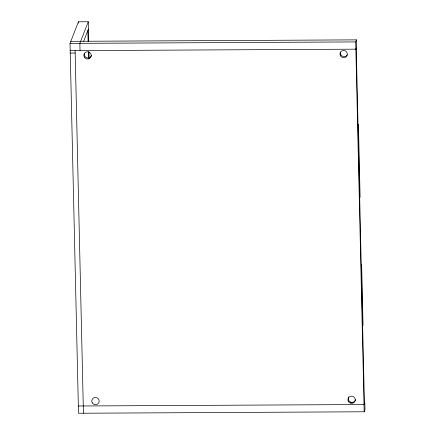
<?xml version="1.0" encoding="UTF-8"?>
<svg xmlns="http://www.w3.org/2000/svg" width="435" height="435" viewBox="0 0 435 435"><rect width="100%" height="100%" fill="white"/><g stroke="black" fill="none" stroke-linecap="round" stroke-linejoin="round"><path stroke-width="0.65" d="M78.344 405.996L364.013 404.534L364.818 402.473L364.981 409.726L364.182 411.782L78.507 413.25L70.019 43.391L78.436 21.799L88.283 21.75L88.735 41.233M88.283 21.75L79.866 43.342L80.035 50.59M83.498 41.711L88.452 29.004M364.182 411.782L355.689 41.923L356.493 39.868L70.818 41.336M358.032 125.503L358.435 124.475L360.098 197.001L359.696 198.028M361.251 265.714L361.654 264.687L363.04 325.119L362.638 326.147M70.019 43.391L355.689 41.923M70.182 50.645L355.857 49.177L356.656 47.121L356.493 39.868M70.236 53.059L75.163 53.037M350.55 402.549L353.269 402.533M356.26 48.149L364.416 403.501M88.985 52.102L89.121 58.219M87.848 30.542L88.098 41.417M88.332 51.607L88.49 58.404M78.436 21.799L78.463 23.12M75.108 50.618L83.433 413.223M355.58 399.651A3.708 3.616 21.3 0 1 350.653 402.087A3.708 3.616 21.3 0 1 348.75 396.937M347.293 54.843A3.708 3.616 21.3 0 1 340.464 52.124M91.524 55.283A3.708 3.616 21.3 0 1 87.06 57.871A3.708 3.616 21.3 0 1 84.346 53.44M340.496 55.903A3.708 3.616 21.3 0 0 346.896 55.87A3.708 3.616 21.3 0 0 343.568 50.449A3.708 3.616 21.3 0 0 340.496 55.903M348.435 401.587A3.708 3.616 21.3 0 0 354.829 401.554A3.708 3.616 21.3 0 0 351.507 396.133A3.708 3.616 21.3 0 0 348.435 401.587M84.374 57.219A3.708 3.616 21.3 0 0 90.774 57.186A3.708 3.616 21.3 0 0 87.451 51.765A3.708 3.616 21.3 0 0 84.374 57.219M92.312 402.902A3.708 3.616 21.3 0 0 98.712 402.87A3.708 3.616 21.3 0 0 95.385 397.449A3.708 3.616 21.3 0 0 92.312 402.902"/></g></svg>
